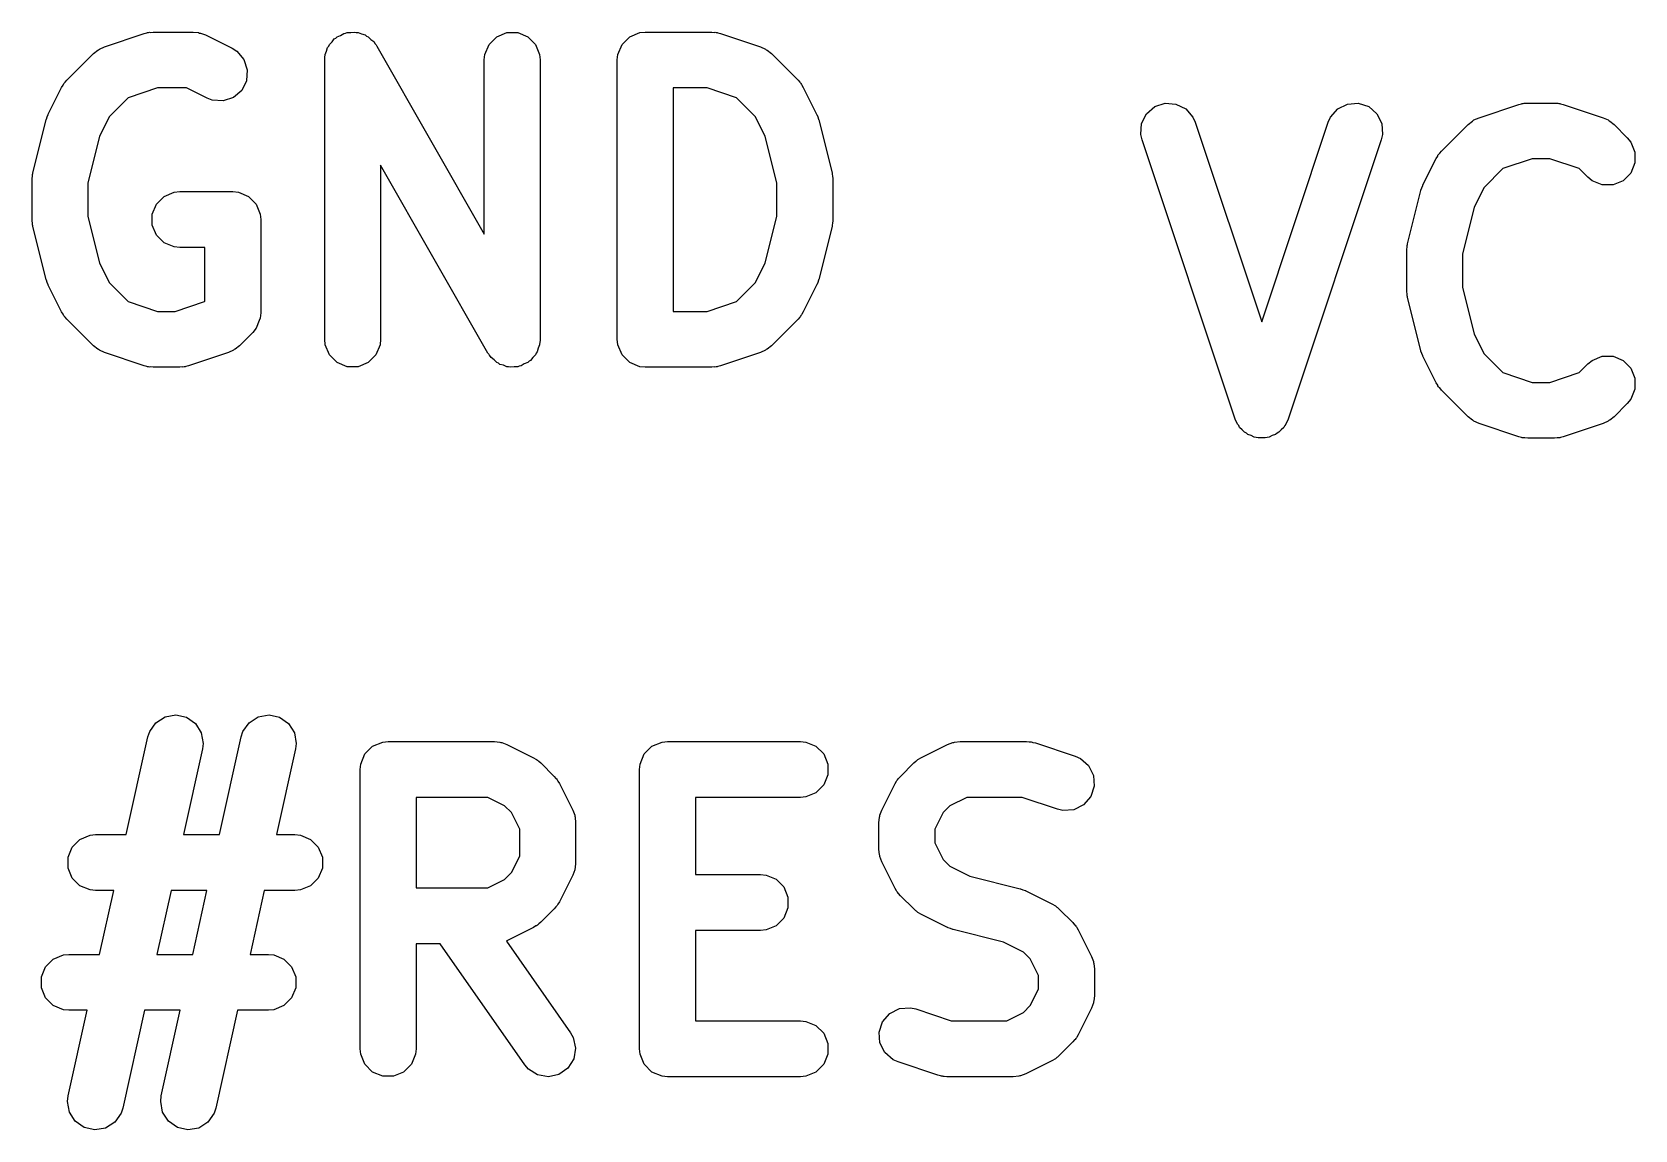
# Model space of a CAD drawing. Extents: x -4.27 to -3.21, y 5.41 to 6.94.
# Drawn here: x -4.0463 to -3.8203, y 6.3558 to 6.5105 of the extents above; entities that cross this region are included whole.
import ezdxf

# ---------------------------------------------------------------- set-up
doc = ezdxf.new("R2010")
doc.units = 0
doc.header["$MEASUREMENT"] = 0
doc.layers.add('BLACK', color=7, linetype='CONTINUOUS')

msp = doc.modelspace()

# ---------------------------------------------------------------- linework, layer by layer
at = {"layer": 'BLACK', "linetype": 'CONTINUOUS'}
for p, q in [((-4.03607, 6.50843), (-4.03044, 6.5103)), ((-4.03044, 6.5103), (-4.03006, 6.51039)), ((-4.03006, 6.51039), (-4.02997, 6.51043)), ((-4.02997, 6.51043), (-4.02983, 6.51044)), ((-4.02983, 6.51044), (-4.02969, 6.51047)), ((-4.02969, 6.51047), (-4.02959, 6.51046)), ((-4.02959, 6.51046), (-4.0292, 6.5105)), ((-4.0292, 6.5105), (-4.02357, 6.5105)), ((-4.02357, 6.5105), (-4.0228, 6.51043)), ((-4.0228, 6.51043), (-4.02267, 6.51037)), ((-4.02267, 6.51037), (-4.02253, 6.51036)), ((-4.02253, 6.51036), (-4.02181, 6.51009)), ((-4.02181, 6.51009), (-4.01806, 6.50821)), ((-4.00445, 6.50852), (-4.00435, 6.50875)), ((-4.00435, 6.50875), (-4.00398, 6.50912)), ((-4.00398, 6.50912), (-4.00366, 6.50954)), ((-4.00366, 6.50954), (-4.00344, 6.50966)), ((-4.00344, 6.50966), (-4.00326, 6.50984)), ((-4.00326, 6.50984), (-4.00278, 6.51004)), ((-4.00278, 6.51004), (-4.00232, 6.5103)), ((-4.00232, 6.5103), (-4.00208, 6.51033)), ((-4.00208, 6.51033), (-4.00184, 6.51043)), ((-4.00184, 6.51043), (-4.00132, 6.51043)), ((-4.00132, 6.51043), (-4.0008, 6.51049)), ((-4.0008, 6.51049), (-4.00056, 6.51043)), ((-4.00056, 6.51043), (-4.00031, 6.51043)), ((-4.00031, 6.51043), (-3.99982, 6.51023)), ((-3.99982, 6.51023), (-3.99932, 6.51009)), ((-3.99932, 6.51009), (-3.99912, 6.50994)), ((-3.99912, 6.50994), (-3.99889, 6.50984)), ((-3.99889, 6.50984), (-3.99852, 6.50947)), ((-3.99852, 6.50947), (-3.9981, 6.50915)), ((-3.9981, 6.50915), (-3.99788, 6.50883)), ((-3.99788, 6.50883), (-3.9978, 6.50875)), ((-3.9978, 6.50875), (-3.99777, 6.50868)), ((-3.99777, 6.50868), (-3.99766, 6.50852)), ((-3.98244, 6.50733), (-3.98185, 6.50875)), ((-3.98185, 6.50875), (-3.98077, 6.50984)), ((-3.98077, 6.50984), (-3.97935, 6.51043)), ((-3.97935, 6.51043), (-3.97781, 6.51043)), ((-3.97781, 6.51043), (-3.97639, 6.50984)), ((-3.97639, 6.50984), (-3.97531, 6.50875)), ((-3.97531, 6.50875), (-3.97472, 6.50733)), ((-3.96369, 6.50733), (-3.9631, 6.50875)), ((-3.9631, 6.50875), (-3.96202, 6.50984)), ((-3.96202, 6.50984), (-3.9606, 6.51043)), ((-3.9606, 6.51043), (-3.95983, 6.5105)), ((-3.95983, 6.5105), (-3.95046, 6.5105)), ((-3.95046, 6.5105), (-3.95007, 6.51046)), ((-3.95007, 6.51046), (-3.94996, 6.51047)), ((-3.94996, 6.51047), (-3.94983, 6.51044)), ((-3.94983, 6.51044), (-3.94969, 6.51043)), ((-3.94969, 6.51043), (-3.94959, 6.51039)), ((-3.94959, 6.51039), (-3.94921, 6.5103)), ((-3.94921, 6.5103), (-3.94359, 6.50843)), ((-4.04136, 6.50373), (-4.03761, 6.50748)), ((-4.03761, 6.50748), (-4.03701, 6.50796)), ((-4.03701, 6.50796), (-4.03688, 6.50802)), ((-4.03688, 6.50802), (-4.03677, 6.50811)), ((-4.03677, 6.50811), (-4.03607, 6.50843)), ((-4.01806, 6.50821), (-4.01741, 6.5078)), ((-4.01741, 6.5078), (-4.0164, 6.50664)), ((-4.0164, 6.50664), (-4.01592, 6.50518)), ((-4.00501, 6.50657), (-4.00499, 6.50676)), ((-4.00501, 6.4672), (-4.00501, 6.50657)), ((-4.005, 6.50684), (-4.00498, 6.50694)), ((-4.00499, 6.50676), (-4.005, 6.50684)), ((-4.00498, 6.50694), (-4.00494, 6.50733)), ((-4.00494, 6.50733), (-4.00474, 6.50782)), ((-4.00474, 6.50782), (-4.0046, 6.50832)), ((-4.0046, 6.50832), (-4.00445, 6.50852)), ((-3.99766, 6.50852), (-3.98252, 6.48202)), ((-3.98252, 6.50657), (-3.98244, 6.50733)), ((-3.98252, 6.48202), (-3.98252, 6.50657)), ((-3.97472, 6.50733), (-3.97464, 6.50657)), ((-3.97464, 6.50657), (-3.97464, 6.4672)), ((-3.96377, 6.50657), (-3.96369, 6.50733)), ((-3.96377, 6.4672), (-3.96377, 6.50657)), ((-3.94359, 6.50843), (-3.94288, 6.50811)), ((-3.94288, 6.50811), (-3.94278, 6.50802)), ((-3.94278, 6.50802), (-3.94265, 6.50796)), ((-3.94265, 6.50796), (-3.94205, 6.50748)), ((-3.94205, 6.50748), (-3.9383, 6.50373)), ((-4.01592, 6.50518), (-4.01603, 6.50365)), ((-4.04397, 6.49895), (-4.04209, 6.5027)), ((-4.04209, 6.5027), (-4.04188, 6.50303)), ((-4.04188, 6.50303), (-4.04184, 6.50313)), ((-4.04184, 6.50313), (-4.04176, 6.50324)), ((-4.04176, 6.50324), (-4.04168, 6.50336)), ((-4.04168, 6.50336), (-4.0416, 6.50342)), ((-4.0416, 6.50342), (-4.04136, 6.50373)), ((-4.02856, 6.50263), (-4.03269, 6.50125)), ((-4.0245, 6.50263), (-4.02856, 6.50263)), ((-4.02158, 6.50117), (-4.0245, 6.50263)), ((-4.01671, 6.50228), (-4.01787, 6.50127)), ((-4.01603, 6.50365), (-4.01671, 6.50228)), ((-3.9511, 6.50263), (-3.95589, 6.50263)), ((-3.95589, 6.50263), (-3.95589, 6.47113)), ((-3.94696, 6.50125), (-3.9511, 6.50263)), ((-3.9383, 6.50373), (-3.93805, 6.50342)), ((-3.93805, 6.50342), (-3.93797, 6.50336)), ((-3.93797, 6.50336), (-3.9379, 6.50324)), ((-3.9379, 6.50324), (-3.93781, 6.50313)), ((-3.93781, 6.50313), (-3.93777, 6.50303)), ((-3.93777, 6.50303), (-3.93756, 6.5027)), ((-3.93756, 6.5027), (-3.93569, 6.49895)), ((-4.03269, 6.50125), (-4.03534, 6.49861)), ((-4.02086, 6.50089), (-4.02158, 6.50117)), ((-4.01933, 6.50079), (-4.02086, 6.50089)), ((-4.01787, 6.50127), (-4.01933, 6.50079)), ((-3.94432, 6.49861), (-3.94696, 6.50125)), ((-3.88918, 6.49898), (-3.88802, 6.49999)), ((-3.88802, 6.49999), (-3.88656, 6.50047)), ((-3.88656, 6.50047), (-3.88503, 6.50036)), ((-3.88503, 6.50036), (-3.88366, 6.49968)), ((-3.88366, 6.49968), (-3.88265, 6.49852)), ((-3.86324, 6.49852), (-3.86224, 6.49968)), ((-3.86224, 6.49968), (-3.86086, 6.50036)), ((-3.86086, 6.50036), (-3.85933, 6.50047)), ((-3.85933, 6.50047), (-3.85787, 6.49999)), ((-3.85787, 6.49999), (-3.85671, 6.49898)), ((-3.84232, 6.49843), (-3.8367, 6.5003)), ((-3.8367, 6.5003), (-3.83632, 6.50039)), ((-3.83632, 6.50039), (-3.83622, 6.50043)), ((-3.83622, 6.50043), (-3.83608, 6.50044)), ((-3.83608, 6.50044), (-3.83594, 6.50047)), ((-3.83594, 6.50047), (-3.83584, 6.50046)), ((-3.83584, 6.50046), (-3.83545, 6.5005)), ((-3.83545, 6.5005), (-3.8317, 6.5005)), ((-3.8317, 6.5005), (-3.83131, 6.50046)), ((-3.83131, 6.50046), (-3.83121, 6.50047)), ((-3.83121, 6.50047), (-3.83107, 6.50044)), ((-3.83107, 6.50044), (-3.83093, 6.50043)), ((-3.83093, 6.50043), (-3.83084, 6.50039)), ((-3.83084, 6.50039), (-3.83046, 6.5003)), ((-3.83046, 6.5003), (-3.82483, 6.49843)), ((-4.04614, 6.49065), (-4.04427, 6.49815)), ((-4.04427, 6.49815), (-4.04425, 6.4982)), ((-4.04425, 6.4982), (-4.04424, 6.49823)), ((-4.04424, 6.49823), (-4.04412, 6.49855)), ((-4.04412, 6.49855), (-4.04401, 6.49887)), ((-4.04401, 6.49887), (-4.04399, 6.4989)), ((-4.04399, 6.4989), (-4.04397, 6.49895)), ((-4.03534, 6.49861), (-4.03673, 6.49582)), ((-3.94292, 6.49582), (-3.94432, 6.49861)), ((-3.93569, 6.49895), (-3.93567, 6.4989)), ((-3.93567, 6.4989), (-3.93565, 6.49887)), ((-3.93565, 6.49887), (-3.93553, 6.49855)), ((-3.93553, 6.49855), (-3.93541, 6.49823)), ((-3.93541, 6.49823), (-3.93541, 6.4982)), ((-3.93541, 6.4982), (-3.93539, 6.49815)), ((-3.93539, 6.49815), (-3.93351, 6.49065)), ((-3.88998, 6.49607), (-3.88987, 6.49761)), ((-3.88987, 6.49761), (-3.88918, 6.49898)), ((-3.88265, 6.49852), (-3.88234, 6.49781)), ((-3.88234, 6.49781), (-3.87295, 6.46965)), ((-3.87295, 6.46965), (-3.86356, 6.49781)), ((-3.86356, 6.49781), (-3.86324, 6.49852)), ((-3.85671, 6.49898), (-3.85603, 6.49761)), ((-3.85603, 6.49761), (-3.85592, 6.49607)), ((-3.84761, 6.49373), (-3.84386, 6.49748)), ((-3.84386, 6.49748), (-3.84326, 6.49796)), ((-3.84326, 6.49796), (-3.84313, 6.49802)), ((-3.84313, 6.49802), (-3.84303, 6.49811)), ((-3.84303, 6.49811), (-3.84232, 6.49843)), ((-3.82483, 6.49843), (-3.82413, 6.49811)), ((-3.82413, 6.49811), (-3.82402, 6.49802)), ((-3.82402, 6.49802), (-3.82389, 6.49796)), ((-3.82389, 6.49796), (-3.82329, 6.49748)), ((-3.82329, 6.49748), (-3.82142, 6.4956)), ((-4.03673, 6.49582), (-4.03838, 6.48921)), ((-3.94127, 6.48921), (-3.94292, 6.49582)), ((-3.88981, 6.49532), (-3.88998, 6.49607)), ((-3.87668, 6.45595), (-3.88981, 6.49532)), ((-3.85609, 6.49532), (-3.86921, 6.45595)), ((-3.85592, 6.49607), (-3.85609, 6.49532)), ((-3.82142, 6.4956), (-3.82093, 6.495)), ((-3.84835, 6.4927), (-3.84814, 6.49303)), ((-3.84814, 6.49303), (-3.8481, 6.49313)), ((-3.8481, 6.49313), (-3.84801, 6.49324)), ((-3.84801, 6.49324), (-3.84794, 6.49336)), ((-3.84794, 6.49336), (-3.84786, 6.49342)), ((-3.84786, 6.49342), (-3.84761, 6.49373)), ((-3.82093, 6.495), (-3.82034, 6.49358)), ((-3.82034, 6.49358), (-3.82034, 6.49205)), ((-4.04616, 6.49052), (-4.04614, 6.49065)), ((-3.982, 6.46524), (-3.99714, 6.49174)), ((-3.99714, 6.49174), (-3.99714, 6.4672)), ((-3.93351, 6.49065), (-3.93349, 6.49052)), ((-3.85022, 6.48895), (-3.84835, 6.4927)), ((-3.83895, 6.49125), (-3.84159, 6.48861)), ((-3.83481, 6.49263), (-3.83895, 6.49125)), ((-3.83234, 6.49263), (-3.83481, 6.49263)), ((-3.8282, 6.49125), (-3.83234, 6.49263)), ((-3.82699, 6.49003), (-3.8282, 6.49125)), ((-3.82093, 6.49063), (-3.82202, 6.48954)), ((-3.82034, 6.49205), (-3.82093, 6.49063)), ((-4.04626, 6.48969), (-4.04624, 6.48983)), ((-4.04626, 6.48407), (-4.04626, 6.48969)), ((-4.04625, 6.48988), (-4.04621, 6.49017)), ((-4.04624, 6.48983), (-4.04625, 6.48988)), ((-4.04621, 6.49017), (-4.04618, 6.49046)), ((-4.04618, 6.49046), (-4.04616, 6.49052)), ((-4.03838, 6.48921), (-4.03838, 6.48455)), ((-3.94127, 6.48455), (-3.94127, 6.48921)), ((-3.93349, 6.49052), (-3.93347, 6.49046)), ((-3.93347, 6.49046), (-3.93344, 6.49017)), ((-3.93344, 6.49017), (-3.9334, 6.48988)), ((-3.9334, 6.48988), (-3.93341, 6.48983)), ((-3.93341, 6.48983), (-3.9334, 6.48969)), ((-3.9334, 6.48969), (-3.9334, 6.48407)), ((-3.8505, 6.48823), (-3.85038, 6.48855)), ((-3.85038, 6.48855), (-3.85026, 6.48887)), ((-3.85026, 6.48887), (-3.85024, 6.4889)), ((-3.85024, 6.4889), (-3.85022, 6.48895)), ((-3.84159, 6.48861), (-3.84299, 6.48582)), ((-3.82639, 6.48954), (-3.82699, 6.49003)), ((-3.82497, 6.48896), (-3.82639, 6.48954)), ((-3.82343, 6.48896), (-3.82497, 6.48896)), ((-3.82202, 6.48954), (-3.82343, 6.48896)), ((-4.02931, 6.48484), (-4.02872, 6.48626)), ((-4.02872, 6.48626), (-4.02764, 6.48734)), ((-4.02764, 6.48734), (-4.02622, 6.48793)), ((-4.02622, 6.48793), (-4.02545, 6.48801)), ((-4.02545, 6.48801), (-4.01795, 6.48801)), ((-4.01795, 6.48801), (-4.01718, 6.48793)), ((-4.01718, 6.48793), (-4.01576, 6.48734)), ((-4.01576, 6.48734), (-4.01468, 6.48626)), ((-4.01468, 6.48626), (-4.01409, 6.48484)), ((-3.85239, 6.48065), (-3.85052, 6.48815)), ((-3.85052, 6.48815), (-3.8505, 6.4882)), ((-3.8505, 6.4882), (-3.8505, 6.48823)), ((-4.04624, 6.48393), (-4.04626, 6.48407)), ((-4.04625, 6.48388), (-4.04624, 6.48393)), ((-4.04621, 6.48359), (-4.04625, 6.48388)), ((-4.03838, 6.48455), (-4.03673, 6.47794)), ((-4.02931, 6.4833), (-4.02931, 6.48484)), ((-4.01409, 6.48484), (-4.01401, 6.48407)), ((-4.01401, 6.48407), (-4.01401, 6.47095)), ((-3.94292, 6.47794), (-3.94127, 6.48455)), ((-3.9334, 6.48388), (-3.93344, 6.48359)), ((-3.9334, 6.48407), (-3.93341, 6.48393)), ((-3.93341, 6.48393), (-3.9334, 6.48388)), ((-3.84299, 6.48582), (-3.84464, 6.47921)), ((-4.04618, 6.4833), (-4.04621, 6.48359)), ((-4.04616, 6.48325), (-4.04618, 6.4833)), ((-4.04614, 6.48311), (-4.04616, 6.48325)), ((-4.04427, 6.47562), (-4.04614, 6.48311)), ((-4.02872, 6.48188), (-4.02931, 6.4833)), ((-4.02764, 6.4808), (-4.02872, 6.48188)), ((-3.93351, 6.48311), (-3.93539, 6.47562)), ((-3.93349, 6.48325), (-3.93351, 6.48311)), ((-3.93347, 6.4833), (-3.93349, 6.48325)), ((-3.93344, 6.48359), (-3.93347, 6.4833)), ((-4.02622, 6.48021), (-4.02764, 6.4808)), ((-4.02545, 6.48013), (-4.02622, 6.48021)), ((-4.02189, 6.48013), (-4.02545, 6.48013)), ((-4.02189, 6.47258), (-4.02189, 6.48013)), ((-3.85251, 6.47988), (-3.85246, 6.48017)), ((-3.8525, 6.47983), (-3.85251, 6.47988)), ((-3.85251, 6.47969), (-3.8525, 6.47983)), ((-3.85251, 6.47407), (-3.85251, 6.47969)), ((-3.85246, 6.48017), (-3.85244, 6.48046)), ((-3.85244, 6.48046), (-3.85241, 6.48051)), ((-3.85241, 6.48051), (-3.85239, 6.48065)), ((-4.03673, 6.47794), (-4.03534, 6.47515)), ((-3.94432, 6.47515), (-3.94292, 6.47794)), ((-3.84464, 6.47921), (-3.84464, 6.47455)), ((-4.04425, 6.47556), (-4.04427, 6.47562)), ((-4.04424, 6.47553), (-4.04425, 6.47556)), ((-4.04412, 6.47521), (-4.04424, 6.47553)), ((-4.04401, 6.47489), (-4.04412, 6.47521)), ((-4.04399, 6.47487), (-4.04401, 6.47489)), ((-4.04397, 6.47481), (-4.04399, 6.47487)), ((-4.04209, 6.47106), (-4.04397, 6.47481)), ((-4.03534, 6.47515), (-4.03269, 6.47251)), ((-3.94696, 6.47251), (-3.94432, 6.47515)), ((-3.93569, 6.47481), (-3.93756, 6.47106)), ((-3.93567, 6.47487), (-3.93569, 6.47481)), ((-3.93565, 6.47489), (-3.93567, 6.47487)), ((-3.93553, 6.47521), (-3.93565, 6.47489)), ((-3.93541, 6.47553), (-3.93553, 6.47521)), ((-3.93539, 6.47562), (-3.93541, 6.47556)), ((-3.93541, 6.47556), (-3.93541, 6.47553)), ((-4.03269, 6.47251), (-4.02856, 6.47113)), ((-4.02609, 6.47113), (-4.02195, 6.47251)), ((-4.02195, 6.47251), (-4.02189, 6.47258)), ((-3.9511, 6.47113), (-3.94696, 6.47251)), ((-3.8525, 6.47393), (-3.85251, 6.47407)), ((-3.85251, 6.47388), (-3.8525, 6.47393)), ((-3.85246, 6.47359), (-3.85251, 6.47388)), ((-3.85244, 6.4733), (-3.85246, 6.47359)), ((-3.85241, 6.47325), (-3.85244, 6.4733)), ((-3.85239, 6.47311), (-3.85241, 6.47325)), ((-3.85052, 6.46562), (-3.85239, 6.47311)), ((-3.84464, 6.47455), (-3.84299, 6.46794)), ((-4.04188, 6.47073), (-4.04209, 6.47106)), ((-4.04184, 6.47063), (-4.04188, 6.47073)), ((-4.04176, 6.47052), (-4.04184, 6.47063)), ((-4.04168, 6.47041), (-4.04176, 6.47052)), ((-4.0416, 6.47034), (-4.04168, 6.47041)), ((-4.04136, 6.47004), (-4.0416, 6.47034)), ((-4.02856, 6.47113), (-4.02609, 6.47113)), ((-4.01401, 6.47095), (-4.01409, 6.47018)), ((-3.95589, 6.47113), (-3.9511, 6.47113)), ((-3.93805, 6.47034), (-3.9383, 6.47004)), ((-3.93797, 6.47041), (-3.93805, 6.47034)), ((-3.9379, 6.47053), (-3.93797, 6.47041)), ((-3.93781, 6.47063), (-3.9379, 6.47053)), ((-3.93777, 6.47073), (-3.93781, 6.47063)), ((-3.93756, 6.47106), (-3.93777, 6.47073)), ((-4.03761, 6.46629), (-4.04136, 6.47004)), ((-4.01516, 6.46816), (-4.01704, 6.46629)), ((-4.01468, 6.46876), (-4.01516, 6.46816)), ((-4.01423, 6.46984), (-4.01468, 6.46876)), ((-4.01409, 6.47018), (-4.01423, 6.46984)), ((-3.9383, 6.47004), (-3.94205, 6.46629)), ((-4.03701, 6.4658), (-4.03761, 6.46629)), ((-4.03688, 6.46574), (-4.03701, 6.4658)), ((-4.03677, 6.46565), (-4.03688, 6.46574)), ((-4.01777, 6.46574), (-4.01787, 6.46565)), ((-4.01764, 6.4658), (-4.01777, 6.46574)), ((-4.01704, 6.46629), (-4.01764, 6.4658)), ((-4.00494, 6.46643), (-4.00501, 6.4672)), ((-4.00435, 6.46501), (-4.00494, 6.46643)), ((-3.99721, 6.46643), (-3.9978, 6.46501)), ((-3.99714, 6.4672), (-3.99721, 6.46643)), ((-3.97492, 6.46594), (-3.97506, 6.46544)), ((-3.97472, 6.46643), (-3.97492, 6.46594)), ((-3.97468, 6.46682), (-3.97472, 6.46643)), ((-3.97465, 6.46692), (-3.97468, 6.46682)), ((-3.97464, 6.4672), (-3.97466, 6.467)), ((-3.97466, 6.467), (-3.97465, 6.46692)), ((-3.96369, 6.46643), (-3.96377, 6.4672)), ((-3.9631, 6.46501), (-3.96369, 6.46643)), ((-3.94278, 6.46574), (-3.94288, 6.46565)), ((-3.94265, 6.4658), (-3.94278, 6.46574)), ((-3.94205, 6.46629), (-3.94265, 6.4658)), ((-3.84299, 6.46794), (-3.84159, 6.46515)), ((-4.03607, 6.46534), (-4.03677, 6.46565)), ((-4.03044, 6.46346), (-4.03607, 6.46534)), ((-4.03006, 6.46337), (-4.03044, 6.46346)), ((-4.0242, 6.46346), (-4.02458, 6.46337)), ((-4.01858, 6.46534), (-4.0242, 6.46346)), ((-4.01787, 6.46565), (-4.01858, 6.46534)), ((-4.00326, 6.46392), (-4.00435, 6.46501)), ((-4.00184, 6.46333), (-4.00326, 6.46392)), ((-3.99889, 6.46392), (-4.00031, 6.46333)), ((-3.9978, 6.46501), (-3.99889, 6.46392)), ((-3.98188, 6.46508), (-3.982, 6.46524)), ((-3.98185, 6.46501), (-3.98188, 6.46508)), ((-3.98178, 6.46494), (-3.98185, 6.46501)), ((-3.98155, 6.46461), (-3.98178, 6.46494)), ((-3.98114, 6.46429), (-3.98155, 6.46461)), ((-3.98077, 6.46392), (-3.98114, 6.46429)), ((-3.98053, 6.46383), (-3.98077, 6.46392)), ((-3.98034, 6.46367), (-3.98053, 6.46383)), ((-3.97983, 6.46354), (-3.98034, 6.46367)), ((-3.97935, 6.46333), (-3.97983, 6.46354)), ((-3.97733, 6.46346), (-3.97758, 6.46343)), ((-3.97688, 6.46372), (-3.97733, 6.46346)), ((-3.97639, 6.46392), (-3.97688, 6.46372)), ((-3.97621, 6.4641), (-3.97639, 6.46392)), ((-3.976, 6.46422), (-3.97621, 6.4641)), ((-3.97568, 6.46464), (-3.976, 6.46422)), ((-3.97531, 6.46501), (-3.97568, 6.46464)), ((-3.97521, 6.46524), (-3.97531, 6.46501)), ((-3.97506, 6.46544), (-3.97521, 6.46524)), ((-3.96202, 6.46392), (-3.9631, 6.46501)), ((-3.9606, 6.46333), (-3.96202, 6.46392)), ((-3.94921, 6.46346), (-3.94959, 6.46337)), ((-3.94359, 6.46534), (-3.94921, 6.46346)), ((-3.94288, 6.46565), (-3.94359, 6.46534)), ((-3.8505, 6.46556), (-3.85052, 6.46562)), ((-3.8505, 6.46553), (-3.8505, 6.46556)), ((-3.85038, 6.46521), (-3.8505, 6.46553)), ((-3.85026, 6.46489), (-3.85038, 6.46521)), ((-3.85024, 6.46487), (-3.85026, 6.46489)), ((-3.85022, 6.46481), (-3.85024, 6.46487)), ((-3.84835, 6.46106), (-3.85022, 6.46481)), ((-3.84159, 6.46515), (-3.83895, 6.46251)), ((-3.8282, 6.46251), (-3.82699, 6.46373)), ((-3.82699, 6.46373), (-3.82639, 6.46422)), ((-3.82639, 6.46422), (-3.82497, 6.46481)), ((-3.82497, 6.46481), (-3.82343, 6.46481)), ((-3.82343, 6.46481), (-3.82202, 6.46422)), ((-3.82202, 6.46422), (-3.82093, 6.46313)), ((-4.02997, 6.46333), (-4.03006, 6.46337)), ((-4.02983, 6.46332), (-4.02997, 6.46333)), ((-4.02969, 6.46329), (-4.02983, 6.46332)), ((-4.02959, 6.4633), (-4.02969, 6.46329)), ((-4.0292, 6.46326), (-4.02959, 6.4633)), ((-4.02545, 6.46326), (-4.0292, 6.46326)), ((-4.02506, 6.4633), (-4.02545, 6.46326)), ((-4.02496, 6.46329), (-4.02506, 6.4633)), ((-4.02482, 6.46332), (-4.02496, 6.46329)), ((-4.02468, 6.46333), (-4.02482, 6.46332)), ((-4.02458, 6.46337), (-4.02468, 6.46333)), ((-4.00031, 6.46333), (-4.00184, 6.46333)), ((-3.9791, 6.46333), (-3.97935, 6.46333)), ((-3.97885, 6.46327), (-3.9791, 6.46333)), ((-3.97833, 6.46333), (-3.97885, 6.46327)), ((-3.97781, 6.46333), (-3.97833, 6.46333)), ((-3.97758, 6.46343), (-3.97781, 6.46333)), ((-3.95983, 6.46326), (-3.9606, 6.46333)), ((-3.95046, 6.46326), (-3.95983, 6.46326)), ((-3.95007, 6.4633), (-3.95046, 6.46326)), ((-3.94996, 6.46329), (-3.95007, 6.4633)), ((-3.94983, 6.46332), (-3.94996, 6.46329)), ((-3.94969, 6.46333), (-3.94983, 6.46332)), ((-3.94959, 6.46337), (-3.94969, 6.46333)), ((-3.83895, 6.46251), (-3.83481, 6.46113)), ((-3.83234, 6.46113), (-3.8282, 6.46251)), ((-3.82093, 6.46313), (-3.82034, 6.46171)), ((-3.82034, 6.46171), (-3.82034, 6.46018)), ((-3.84814, 6.46073), (-3.84835, 6.46106)), ((-3.8481, 6.46063), (-3.84814, 6.46073)), ((-3.84801, 6.46052), (-3.8481, 6.46063)), ((-3.84794, 6.46041), (-3.84801, 6.46052)), ((-3.84786, 6.46034), (-3.84794, 6.46041)), ((-3.84761, 6.46004), (-3.84786, 6.46034)), ((-3.84386, 6.45629), (-3.84761, 6.46004)), ((-3.83481, 6.46113), (-3.83234, 6.46113)), ((-3.82034, 6.46018), (-3.82093, 6.45876)), ((-3.82142, 6.45816), (-3.82329, 6.45629)), ((-3.82093, 6.45876), (-3.82142, 6.45816)), ((-3.87637, 6.45525), (-3.87668, 6.45595)), ((-3.87618, 6.45503), (-3.87637, 6.45525)), ((-3.87606, 6.45478), (-3.87618, 6.45503)), ((-3.87568, 6.45446), (-3.87606, 6.45478)), ((-3.87536, 6.45409), (-3.87568, 6.45446)), ((-3.87021, 6.45446), (-3.87053, 6.45409)), ((-3.86984, 6.45478), (-3.87021, 6.45446)), ((-3.86971, 6.45503), (-3.86984, 6.45478)), ((-3.86953, 6.45525), (-3.86971, 6.45503)), ((-3.86921, 6.45595), (-3.86953, 6.45525)), ((-3.84326, 6.4558), (-3.84386, 6.45629)), ((-3.84313, 6.45574), (-3.84326, 6.4558)), ((-3.84303, 6.45565), (-3.84313, 6.45574)), ((-3.84232, 6.45534), (-3.84303, 6.45565)), ((-3.8367, 6.45346), (-3.84232, 6.45534)), ((-3.82483, 6.45534), (-3.83046, 6.45346)), ((-3.82413, 6.45565), (-3.82483, 6.45534)), ((-3.82402, 6.45574), (-3.82413, 6.45565)), ((-3.82389, 6.4558), (-3.82402, 6.45574)), ((-3.82329, 6.45629), (-3.82389, 6.4558)), ((-3.87511, 6.45396), (-3.87536, 6.45409)), ((-3.8749, 6.45378), (-3.87511, 6.45396)), ((-3.87443, 6.45362), (-3.8749, 6.45378)), ((-3.87399, 6.4534), (-3.87443, 6.45362)), ((-3.87371, 6.45338), (-3.87399, 6.4534)), ((-3.87344, 6.45329), (-3.87371, 6.45338)), ((-3.87295, 6.45332), (-3.87344, 6.45329)), ((-3.87245, 6.45329), (-3.87295, 6.45332)), ((-3.87219, 6.45338), (-3.87245, 6.45329)), ((-3.87191, 6.4534), (-3.87219, 6.45338)), ((-3.87147, 6.45362), (-3.87191, 6.4534)), ((-3.871, 6.45378), (-3.87147, 6.45362)), ((-3.87078, 6.45396), (-3.871, 6.45378)), ((-3.87053, 6.45409), (-3.87078, 6.45396)), ((-3.83632, 6.45337), (-3.8367, 6.45346)), ((-3.83622, 6.45333), (-3.83632, 6.45337)), ((-3.83608, 6.45332), (-3.83622, 6.45333)), ((-3.83594, 6.45329), (-3.83608, 6.45332)), ((-3.83584, 6.4533), (-3.83594, 6.45329)), ((-3.83545, 6.45326), (-3.83584, 6.4533)), ((-3.8317, 6.45326), (-3.83545, 6.45326)), ((-3.83131, 6.4533), (-3.8317, 6.45326)), ((-3.83121, 6.45329), (-3.83131, 6.4533)), ((-3.83107, 6.45332), (-3.83121, 6.45329)), ((-3.83093, 6.45333), (-3.83107, 6.45332)), ((-3.83084, 6.45337), (-3.83093, 6.45333)), ((-3.83046, 6.45346), (-3.83084, 6.45337)), ((-4.02879, 6.41316), (-4.0275, 6.41399)), ((-4.0275, 6.41399), (-4.02598, 6.41425)), ((-4.02598, 6.41425), (-4.02448, 6.41392)), ((-4.02448, 6.41392), (-4.02323, 6.41304)), ((-4.01567, 6.41316), (-4.01437, 6.41399)), ((-4.01437, 6.41399), (-4.01286, 6.41425)), ((-4.01286, 6.41425), (-4.01136, 6.41392)), ((-4.01136, 6.41392), (-4.0101, 6.41304)), ((-4.02992, 6.41117), (-4.02967, 6.4119)), ((-4.02967, 6.4119), (-4.02879, 6.41316)), ((-4.02323, 6.41304), (-4.0224, 6.41174)), ((-4.0224, 6.41174), (-4.02214, 6.41023)), ((-4.01679, 6.41117), (-4.01655, 6.4119)), ((-4.01655, 6.4119), (-4.01567, 6.41316)), ((-4.0101, 6.41304), (-4.00928, 6.41174)), ((-4.00928, 6.41174), (-4.00901, 6.41023)), ((-4.03298, 6.39738), (-4.02992, 6.41117)), ((-4.02223, 6.40946), (-4.02491, 6.39738)), ((-4.02214, 6.41023), (-4.02223, 6.40946)), ((-4.01986, 6.39738), (-4.01679, 6.41117)), ((-4.00911, 6.40946), (-4.01179, 6.39738)), ((-4.00901, 6.41023), (-4.00911, 6.40946)), ((-3.99935, 6.40875), (-3.99826, 6.40984)), ((-3.99826, 6.40984), (-3.99684, 6.41043)), ((-3.99684, 6.41043), (-3.99608, 6.4105)), ((-3.99608, 6.4105), (-3.98108, 6.4105)), ((-3.98108, 6.4105), (-3.98031, 6.41043)), ((-3.98031, 6.41043), (-3.98018, 6.41037)), ((-3.98018, 6.41037), (-3.98004, 6.41036)), ((-3.98004, 6.41036), (-3.97932, 6.41009)), ((-3.97932, 6.41009), (-3.97557, 6.40821)), ((-3.95998, 6.40875), (-3.95889, 6.40984)), ((-3.95889, 6.40984), (-3.95747, 6.41043)), ((-3.95747, 6.41043), (-3.95671, 6.4105)), ((-3.95671, 6.4105), (-3.93796, 6.4105)), ((-3.93796, 6.4105), (-3.93719, 6.41043)), ((-3.93719, 6.41043), (-3.93577, 6.40984)), ((-3.93577, 6.40984), (-3.93468, 6.40875)), ((-3.92097, 6.40821), (-3.91722, 6.41009)), ((-3.91722, 6.41009), (-3.9165, 6.41036)), ((-3.9165, 6.41036), (-3.91636, 6.41037)), ((-3.91636, 6.41037), (-3.91623, 6.41043)), ((-3.91623, 6.41043), (-3.91546, 6.4105)), ((-3.91546, 6.4105), (-3.90609, 6.4105)), ((-3.90609, 6.4105), (-3.9057, 6.41046)), ((-3.9057, 6.41046), (-3.90559, 6.41047)), ((-3.90559, 6.41047), (-3.90546, 6.41044)), ((-3.90546, 6.41044), (-3.90532, 6.41043)), ((-3.90532, 6.41043), (-3.90522, 6.41039)), ((-3.90522, 6.41039), (-3.90484, 6.4103)), ((-3.90484, 6.4103), (-3.89922, 6.40843)), ((-4.00001, 6.40657), (-3.99994, 6.40733)), ((-3.99994, 6.40733), (-3.99935, 6.40875)), ((-3.97557, 6.40821), (-3.97524, 6.408)), ((-3.97524, 6.408), (-3.97514, 6.40796)), ((-3.97514, 6.40796), (-3.97503, 6.40788)), ((-3.97503, 6.40788), (-3.97491, 6.4078)), ((-3.97491, 6.4078), (-3.97485, 6.40772)), ((-3.97485, 6.40772), (-3.97454, 6.40748)), ((-3.97454, 6.40748), (-3.97267, 6.4056)), ((-3.96064, 6.40657), (-3.96057, 6.40733)), ((-3.96057, 6.40733), (-3.95998, 6.40875)), ((-3.93468, 6.40875), (-3.9341, 6.40733)), ((-3.9341, 6.40733), (-3.9341, 6.4058)), ((-3.92387, 6.4056), (-3.92199, 6.40748)), ((-3.92199, 6.40748), (-3.92169, 6.40772)), ((-3.92169, 6.40772), (-3.92162, 6.4078)), ((-3.92162, 6.4078), (-3.92151, 6.40788)), ((-3.92151, 6.40788), (-3.9214, 6.40796)), ((-3.9214, 6.40796), (-3.9213, 6.408)), ((-3.9213, 6.408), (-3.92097, 6.40821)), ((-3.89922, 6.40843), (-3.89851, 6.40811)), ((-3.89851, 6.40811), (-3.89735, 6.40711)), ((-3.89735, 6.40711), (-3.89667, 6.40573)), ((-4.00001, 6.3672), (-4.00001, 6.40657)), ((-3.97267, 6.4056), (-3.97242, 6.4053)), ((-3.97242, 6.4053), (-3.97234, 6.40523)), ((-3.97234, 6.40523), (-3.97227, 6.40511)), ((-3.97227, 6.40511), (-3.97218, 6.405)), ((-3.97218, 6.405), (-3.97214, 6.40491)), ((-3.97214, 6.40491), (-3.97193, 6.40458)), ((-3.96064, 6.3672), (-3.96064, 6.40657)), ((-3.9341, 6.4058), (-3.93468, 6.40438)), ((-3.92461, 6.40458), (-3.9244, 6.40491)), ((-3.9244, 6.40491), (-3.92436, 6.405)), ((-3.92436, 6.405), (-3.92427, 6.40511)), ((-3.92427, 6.40511), (-3.9242, 6.40523)), ((-3.9242, 6.40523), (-3.92412, 6.4053)), ((-3.92412, 6.4053), (-3.92387, 6.4056)), ((-3.89667, 6.40573), (-3.89656, 6.4042)), ((-3.98201, 6.40263), (-3.99214, 6.40263)), ((-3.99214, 6.40263), (-3.99214, 6.38988)), ((-3.97966, 6.40146), (-3.98201, 6.40263)), ((-3.97193, 6.40458), (-3.97006, 6.40083)), ((-3.93796, 6.40263), (-3.95277, 6.40263)), ((-3.95277, 6.40263), (-3.95277, 6.39176)), ((-3.93719, 6.4027), (-3.93796, 6.40263)), ((-3.93577, 6.40329), (-3.93719, 6.4027)), ((-3.93468, 6.40438), (-3.93577, 6.40329)), ((-3.92648, 6.40083), (-3.92461, 6.40458)), ((-3.91453, 6.40263), (-3.91688, 6.40146)), ((-3.90673, 6.40263), (-3.91453, 6.40263)), ((-3.90171, 6.40096), (-3.90673, 6.40263)), ((-3.89704, 6.40274), (-3.89805, 6.40158)), ((-3.89656, 6.4042), (-3.89704, 6.40274)), ((-3.97869, 6.40048), (-3.97966, 6.40146)), ((-3.97752, 6.39814), (-3.97869, 6.40048)), ((-3.97006, 6.40083), (-3.96978, 6.40011)), ((-3.92676, 6.40011), (-3.92648, 6.40083)), ((-3.91785, 6.40048), (-3.91902, 6.39814)), ((-3.91688, 6.40146), (-3.91785, 6.40048)), ((-3.90096, 6.40079), (-3.90171, 6.40096)), ((-3.89942, 6.40089), (-3.90096, 6.40079)), ((-3.89805, 6.40158), (-3.89942, 6.40089)), ((-3.97752, 6.39437), (-3.97752, 6.39814)), ((-3.96978, 6.40011), (-3.96977, 6.39997)), ((-3.96977, 6.39997), (-3.96972, 6.39984)), ((-3.96972, 6.39984), (-3.96964, 6.39907)), ((-3.96964, 6.39907), (-3.96964, 6.39344)), ((-3.9269, 6.39907), (-3.92682, 6.39984)), ((-3.9269, 6.39532), (-3.9269, 6.39907)), ((-3.92682, 6.39984), (-3.92677, 6.39997)), ((-3.92677, 6.39997), (-3.92676, 6.40011)), ((-3.91902, 6.39814), (-3.91902, 6.39625)), ((-4.04059, 6.39563), (-4.03951, 6.39672)), ((-4.03951, 6.39672), (-4.03809, 6.3973)), ((-4.03809, 6.3973), (-4.03732, 6.39738)), ((-4.03732, 6.39738), (-4.03298, 6.39738)), ((-4.02491, 6.39738), (-4.01986, 6.39738)), ((-4.01179, 6.39738), (-4.0092, 6.39738)), ((-4.0092, 6.39738), (-4.00843, 6.3973)), ((-4.00843, 6.3973), (-4.00701, 6.39672)), ((-4.00701, 6.39672), (-4.00593, 6.39563)), ((-3.91902, 6.39625), (-3.91785, 6.3939)), ((-4.04118, 6.39421), (-4.04059, 6.39563)), ((-4.04118, 6.39267), (-4.04118, 6.39421)), ((-4.00593, 6.39563), (-4.00534, 6.39421)), ((-4.00534, 6.39421), (-4.00534, 6.39267)), ((-3.97869, 6.39203), (-3.97752, 6.39437)), ((-3.96964, 6.39344), (-3.96972, 6.39267)), ((-3.92682, 6.39455), (-3.9269, 6.39532)), ((-3.92677, 6.39442), (-3.92682, 6.39455)), ((-3.92676, 6.39428), (-3.92677, 6.39442)), ((-3.92648, 6.39356), (-3.92676, 6.39428)), ((-3.92461, 6.38981), (-3.92648, 6.39356)), ((-3.91785, 6.3939), (-3.91688, 6.39293)), ((-4.04059, 6.39126), (-4.04118, 6.39267)), ((-4.03951, 6.39017), (-4.04059, 6.39126)), ((-4.00593, 6.39126), (-4.00701, 6.39017)), ((-4.00534, 6.39267), (-4.00593, 6.39126)), ((-3.97966, 6.39105), (-3.97869, 6.39203)), ((-3.97006, 6.39168), (-3.97193, 6.38793)), ((-3.96978, 6.3924), (-3.97006, 6.39168)), ((-3.96977, 6.39254), (-3.96978, 6.3924)), ((-3.96972, 6.39267), (-3.96977, 6.39254)), ((-3.95277, 6.39176), (-3.94358, 6.39176)), ((-3.94358, 6.39176), (-3.94281, 6.39168)), ((-3.94281, 6.39168), (-3.9414, 6.39109)), ((-3.91688, 6.39293), (-3.91409, 6.39153)), ((-3.91409, 6.39153), (-3.90701, 6.38976)), ((-4.03809, 6.38958), (-4.03951, 6.39017)), ((-4.03732, 6.38951), (-4.03809, 6.38958)), ((-4.03473, 6.38951), (-4.03732, 6.38951)), ((-4.03673, 6.38051), (-4.03473, 6.38951)), ((-4.02666, 6.38951), (-4.02866, 6.38051)), ((-4.02161, 6.38951), (-4.02666, 6.38951)), ((-4.02361, 6.38051), (-4.02161, 6.38951)), ((-4.01354, 6.38951), (-4.01554, 6.38051)), ((-4.0092, 6.38951), (-4.01354, 6.38951)), ((-4.00843, 6.38958), (-4.0092, 6.38951)), ((-4.00701, 6.39017), (-4.00843, 6.38958)), ((-3.99214, 6.38988), (-3.98201, 6.38988)), ((-3.98201, 6.38988), (-3.97966, 6.39105)), ((-3.9414, 6.39109), (-3.94031, 6.39001)), ((-3.94031, 6.39001), (-3.93972, 6.38859)), ((-3.9244, 6.38948), (-3.92461, 6.38981)), ((-3.92436, 6.38938), (-3.9244, 6.38948)), ((-3.92427, 6.38927), (-3.92436, 6.38938)), ((-3.9242, 6.38915), (-3.92427, 6.38927)), ((-3.92412, 6.38909), (-3.9242, 6.38915)), ((-3.92387, 6.38878), (-3.92412, 6.38909)), ((-3.90701, 6.38976), (-3.90695, 6.38974)), ((-3.90695, 6.38974), (-3.90692, 6.38974)), ((-3.90692, 6.38974), (-3.9066, 6.38962)), ((-3.9066, 6.38962), (-3.90628, 6.3895)), ((-3.90628, 6.3895), (-3.90626, 6.38949)), ((-3.90626, 6.38949), (-3.9062, 6.38947)), ((-3.9062, 6.38947), (-3.90245, 6.38759)), ((-3.97267, 6.38691), (-3.97454, 6.38503)), ((-3.97242, 6.38721), (-3.97267, 6.38691)), ((-3.97234, 6.38728), (-3.97242, 6.38721)), ((-3.97227, 6.3874), (-3.97234, 6.38728)), ((-3.97218, 6.38751), (-3.97227, 6.3874)), ((-3.97214, 6.3876), (-3.97218, 6.38751)), ((-3.97193, 6.38793), (-3.97214, 6.3876)), ((-3.93972, 6.38705), (-3.94031, 6.38563)), ((-3.93972, 6.38859), (-3.93972, 6.38705)), ((-3.92199, 6.38691), (-3.92387, 6.38878)), ((-3.92169, 6.38666), (-3.92199, 6.38691)), ((-3.92162, 6.38658), (-3.92169, 6.38666)), ((-3.90245, 6.38759), (-3.90212, 6.38738)), ((-3.90212, 6.38738), (-3.90203, 6.38734)), ((-3.90203, 6.38734), (-3.90192, 6.38725)), ((-3.90192, 6.38725), (-3.9018, 6.38718)), ((-3.9018, 6.38718), (-3.90173, 6.3871)), ((-3.90173, 6.3871), (-3.90143, 6.38685)), ((-3.90143, 6.38685), (-3.89955, 6.38498)), ((-3.97524, 6.38451), (-3.97557, 6.3843)), ((-3.97514, 6.38455), (-3.97524, 6.38451)), ((-3.97503, 6.38463), (-3.97514, 6.38455)), ((-3.97491, 6.38471), (-3.97503, 6.38463)), ((-3.97485, 6.38479), (-3.97491, 6.38471)), ((-3.97454, 6.38503), (-3.97485, 6.38479)), ((-3.9414, 6.38455), (-3.94281, 6.38396)), ((-3.94031, 6.38563), (-3.9414, 6.38455)), ((-3.92151, 6.38651), (-3.92162, 6.38658)), ((-3.9214, 6.38642), (-3.92151, 6.38651)), ((-3.9213, 6.38638), (-3.9214, 6.38642)), ((-3.92097, 6.38617), (-3.9213, 6.38638)), ((-3.91722, 6.3843), (-3.92097, 6.38617)), ((-3.89955, 6.38498), (-3.89931, 6.38468)), ((-3.89931, 6.38468), (-3.89923, 6.38461)), ((-3.89923, 6.38461), (-3.89915, 6.38449)), ((-3.89915, 6.38449), (-3.89906, 6.38438)), ((-3.97932, 6.38242), (-3.97941, 6.38239)), ((-3.97941, 6.38239), (-3.97035, 6.36945)), ((-3.97557, 6.3843), (-3.97932, 6.38242)), ((-3.94358, 6.38388), (-3.95277, 6.38388)), ((-3.95277, 6.38388), (-3.95277, 6.37113)), ((-3.94281, 6.38396), (-3.94358, 6.38388)), ((-3.91717, 6.38428), (-3.91722, 6.3843)), ((-3.91714, 6.38426), (-3.91717, 6.38428)), ((-3.91682, 6.38414), (-3.91714, 6.38426)), ((-3.9165, 6.38402), (-3.91682, 6.38414)), ((-3.91647, 6.38402), (-3.9165, 6.38402)), ((-3.91642, 6.384), (-3.91647, 6.38402)), ((-3.90934, 6.38223), (-3.91642, 6.384)), ((-3.90654, 6.38083), (-3.90934, 6.38223)), ((-3.89906, 6.38438), (-3.89902, 6.38429)), ((-3.89902, 6.38429), (-3.89882, 6.38395)), ((-3.89882, 6.38395), (-3.89694, 6.38021)), ((-4.04326, 6.37984), (-4.04184, 6.38043)), ((-4.04184, 6.38043), (-4.04107, 6.38051)), ((-4.04107, 6.38051), (-4.03673, 6.38051)), ((-4.02866, 6.38051), (-4.02361, 6.38051)), ((-4.01554, 6.38051), (-4.01295, 6.38051)), ((-4.01295, 6.38051), (-4.01218, 6.38043)), ((-4.01218, 6.38043), (-4.01076, 6.37984)), ((-3.98875, 6.38201), (-3.99214, 6.38201)), ((-3.99214, 6.38201), (-3.99214, 6.3672)), ((-3.9768, 6.36494), (-3.98875, 6.38201)), ((-3.90557, 6.37986), (-3.90654, 6.38083)), ((-3.89694, 6.38021), (-3.89667, 6.37948)), ((-4.04493, 6.37734), (-4.04434, 6.37876)), ((-4.04434, 6.37876), (-4.04326, 6.37984)), ((-4.01076, 6.37984), (-4.00968, 6.37876)), ((-4.00968, 6.37876), (-4.00909, 6.37734)), ((-3.9044, 6.37752), (-3.90557, 6.37986)), ((-3.89667, 6.37948), (-3.89666, 6.37934)), ((-3.89666, 6.37934), (-3.8966, 6.37921)), ((-3.8966, 6.37921), (-3.89653, 6.37844)), ((-3.89653, 6.37844), (-3.89653, 6.3747)), ((-4.04493, 6.3758), (-4.04493, 6.37734)), ((-4.04434, 6.37438), (-4.04493, 6.3758)), ((-4.00909, 6.3758), (-4.00968, 6.37438)), ((-4.00909, 6.37734), (-4.00909, 6.3758)), ((-3.90557, 6.37328), (-3.9044, 6.37562)), ((-3.9044, 6.37562), (-3.9044, 6.37752)), ((-4.04326, 6.3733), (-4.04434, 6.37438)), ((-4.04184, 6.37271), (-4.04326, 6.3733)), ((-4.01076, 6.3733), (-4.01218, 6.37271)), ((-4.00968, 6.37438), (-4.01076, 6.3733)), ((-3.90654, 6.37231), (-3.90557, 6.37328)), ((-3.89667, 6.37366), (-3.89694, 6.37293)), ((-3.89666, 6.3738), (-3.89667, 6.37366)), ((-3.8966, 6.37393), (-3.89666, 6.3738)), ((-3.89653, 6.3747), (-3.8966, 6.37393)), ((-4.04107, 6.37263), (-4.04184, 6.37271)), ((-4.04116, 6.36055), (-4.03848, 6.37263)), ((-4.03848, 6.37263), (-4.04107, 6.37263)), ((-4.03041, 6.37263), (-4.03348, 6.35884)), ((-4.02536, 6.37263), (-4.03041, 6.37263)), ((-4.02804, 6.36055), (-4.02536, 6.37263)), ((-4.01729, 6.37263), (-4.02035, 6.35884)), ((-4.01295, 6.37263), (-4.01729, 6.37263)), ((-4.01218, 6.37271), (-4.01295, 6.37263)), ((-3.95277, 6.37113), (-3.93796, 6.37113)), ((-3.93796, 6.37113), (-3.93719, 6.37106)), ((-3.93719, 6.37106), (-3.93577, 6.37047)), ((-3.92687, 6.36956), (-3.92638, 6.37102)), ((-3.92638, 6.37102), (-3.92537, 6.37218)), ((-3.92537, 6.37218), (-3.924, 6.37287)), ((-3.924, 6.37287), (-3.92247, 6.37298)), ((-3.92247, 6.37298), (-3.92171, 6.37281)), ((-3.92171, 6.37281), (-3.9167, 6.37113)), ((-3.9167, 6.37113), (-3.90889, 6.37113)), ((-3.90889, 6.37113), (-3.90654, 6.37231)), ((-3.89694, 6.37293), (-3.89882, 6.36918)), ((-3.97035, 6.36945), (-3.96997, 6.36878)), ((-3.96997, 6.36878), (-3.96964, 6.36728)), ((-3.93577, 6.37047), (-3.93468, 6.36938)), ((-3.93468, 6.36938), (-3.9341, 6.36796)), ((-3.92676, 6.36803), (-3.92687, 6.36956)), ((-3.89915, 6.36865), (-3.89923, 6.36853)), ((-3.89906, 6.36876), (-3.89915, 6.36865)), ((-3.89902, 6.36885), (-3.89906, 6.36876)), ((-3.89882, 6.36918), (-3.89902, 6.36885)), ((-3.99994, 6.36643), (-4.00001, 6.3672)), ((-3.99935, 6.36501), (-3.99994, 6.36643)), ((-3.99221, 6.36643), (-3.9928, 6.36501)), ((-3.99214, 6.3672), (-3.99221, 6.36643)), ((-3.96964, 6.36728), (-3.96991, 6.36577)), ((-3.96057, 6.36643), (-3.96064, 6.3672)), ((-3.95998, 6.36501), (-3.96057, 6.36643)), ((-3.9341, 6.36643), (-3.93468, 6.36501)), ((-3.9341, 6.36796), (-3.9341, 6.36643)), ((-3.92607, 6.36666), (-3.92676, 6.36803)), ((-3.92491, 6.36565), (-3.92607, 6.36666)), ((-3.89955, 6.36816), (-3.90143, 6.36629)), ((-3.89931, 6.36846), (-3.89955, 6.36816)), ((-3.89923, 6.36853), (-3.89931, 6.36846)), ((-3.99826, 6.36392), (-3.99935, 6.36501)), ((-3.9928, 6.36501), (-3.99389, 6.36392)), ((-3.9763, 6.36435), (-3.9768, 6.36494)), ((-3.97501, 6.36353), (-3.9763, 6.36435)), ((-3.97074, 6.36447), (-3.97199, 6.36359)), ((-3.96991, 6.36577), (-3.97074, 6.36447)), ((-3.95889, 6.36392), (-3.95998, 6.36501)), ((-3.93468, 6.36501), (-3.93577, 6.36392)), ((-3.9242, 6.36534), (-3.92491, 6.36565)), ((-3.91858, 6.36346), (-3.9242, 6.36534)), ((-3.90245, 6.36555), (-3.9062, 6.36367)), ((-3.90212, 6.36576), (-3.90245, 6.36555)), ((-3.90203, 6.3658), (-3.90212, 6.36576)), ((-3.90192, 6.36589), (-3.90203, 6.3658)), ((-3.9018, 6.36596), (-3.90192, 6.36589)), ((-3.90173, 6.36604), (-3.9018, 6.36596)), ((-3.90143, 6.36629), (-3.90173, 6.36604)), ((-3.99684, 6.36333), (-3.99826, 6.36392)), ((-3.99531, 6.36333), (-3.99684, 6.36333)), ((-3.99389, 6.36392), (-3.99531, 6.36333)), ((-3.97349, 6.36326), (-3.97501, 6.36353)), ((-3.97199, 6.36359), (-3.97349, 6.36326)), ((-3.95747, 6.36333), (-3.95889, 6.36392)), ((-3.95671, 6.36326), (-3.95747, 6.36333)), ((-3.93796, 6.36326), (-3.95671, 6.36326)), ((-3.93719, 6.36333), (-3.93796, 6.36326)), ((-3.93577, 6.36392), (-3.93719, 6.36333)), ((-3.9182, 6.36337), (-3.91858, 6.36346)), ((-3.9181, 6.36333), (-3.9182, 6.36337)), ((-3.91796, 6.36332), (-3.9181, 6.36333)), ((-3.91783, 6.36329), (-3.91796, 6.36332)), ((-3.91772, 6.3633), (-3.91783, 6.36329)), ((-3.91734, 6.36326), (-3.91772, 6.3633)), ((-3.90796, 6.36326), (-3.91734, 6.36326)), ((-3.90719, 6.36333), (-3.90796, 6.36326)), ((-3.90706, 6.36339), (-3.90719, 6.36333)), ((-3.90692, 6.3634), (-3.90706, 6.36339)), ((-3.9062, 6.36367), (-3.90692, 6.3634)), ((-4.04126, 6.35978), (-4.04116, 6.36055)), ((-4.04099, 6.35827), (-4.04126, 6.35978)), ((-4.02813, 6.35978), (-4.02804, 6.36055)), ((-4.02787, 6.35827), (-4.02813, 6.35978)), ((-4.04017, 6.35698), (-4.04099, 6.35827)), ((-4.03372, 6.35811), (-4.0346, 6.35685)), ((-4.03348, 6.35884), (-4.03372, 6.35811)), ((-4.02704, 6.35698), (-4.02787, 6.35827)), ((-4.02059, 6.35811), (-4.02148, 6.35685)), ((-4.02035, 6.35884), (-4.02059, 6.35811)), ((-4.03891, 6.35609), (-4.04017, 6.35698)), ((-4.03741, 6.35576), (-4.03891, 6.35609)), ((-4.0359, 6.35603), (-4.03741, 6.35576)), ((-4.0346, 6.35685), (-4.0359, 6.35603)), ((-4.02578, 6.35609), (-4.02704, 6.35698)), ((-4.02429, 6.35576), (-4.02578, 6.35609)), ((-4.02277, 6.35603), (-4.02429, 6.35576)), ((-4.02148, 6.35685), (-4.02277, 6.35603))]:
    msp.add_line(p, q, dxfattribs=at)

doc.saveas('drawing.dxf')
